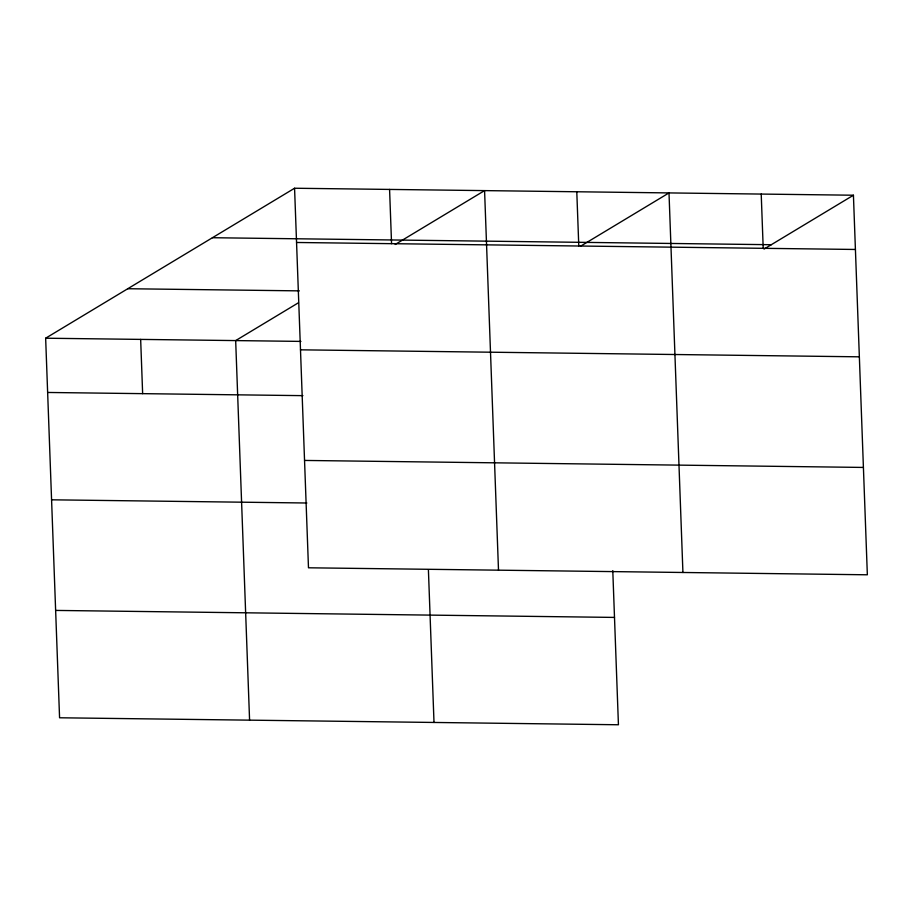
<?xml version="1.0" encoding="UTF-8"?>
<svg xmlns="http://www.w3.org/2000/svg" width="913" height="913" viewBox="0 0 913 913"><rect width="100%" height="100%" fill="white"/><g stroke="black" fill="none" stroke-linecap="round" stroke-linejoin="round"><path stroke-width="1.37" d="M612.783 570.614L618.432 724.762L59.573 717.778L45.65 338.209L294.568 188.238L853.427 195.222L867.35 574.791L308.48 567.795L294.568 188.238M298.483 302.739L235.668 340.595L249.58 720.152M395.181 244.479L484.575 190.612L498.498 570.169M580.816 246.054L669.001 192.917L682.924 572.474M764.033 249.089L853.427 195.222M212.421 237.722L771.291 244.718M296.554 242.481L855.424 249.466M127.797 288.725L299.373 290.87M45.65 338.209L300.925 341.405M300.491 349.827L859.361 356.823M47.636 392.464L302.911 395.649M304.543 460.437L863.413 467.433M51.573 499.81L306.848 503.006M55.636 610.42L614.495 617.416M761.214 194.07L763.211 248.313M576.788 191.764L578.785 246.008M428.402 569.723L434.006 722.457M389.577 189.425L391.563 243.668M140.659 339.408L142.645 393.651"/></g></svg>
